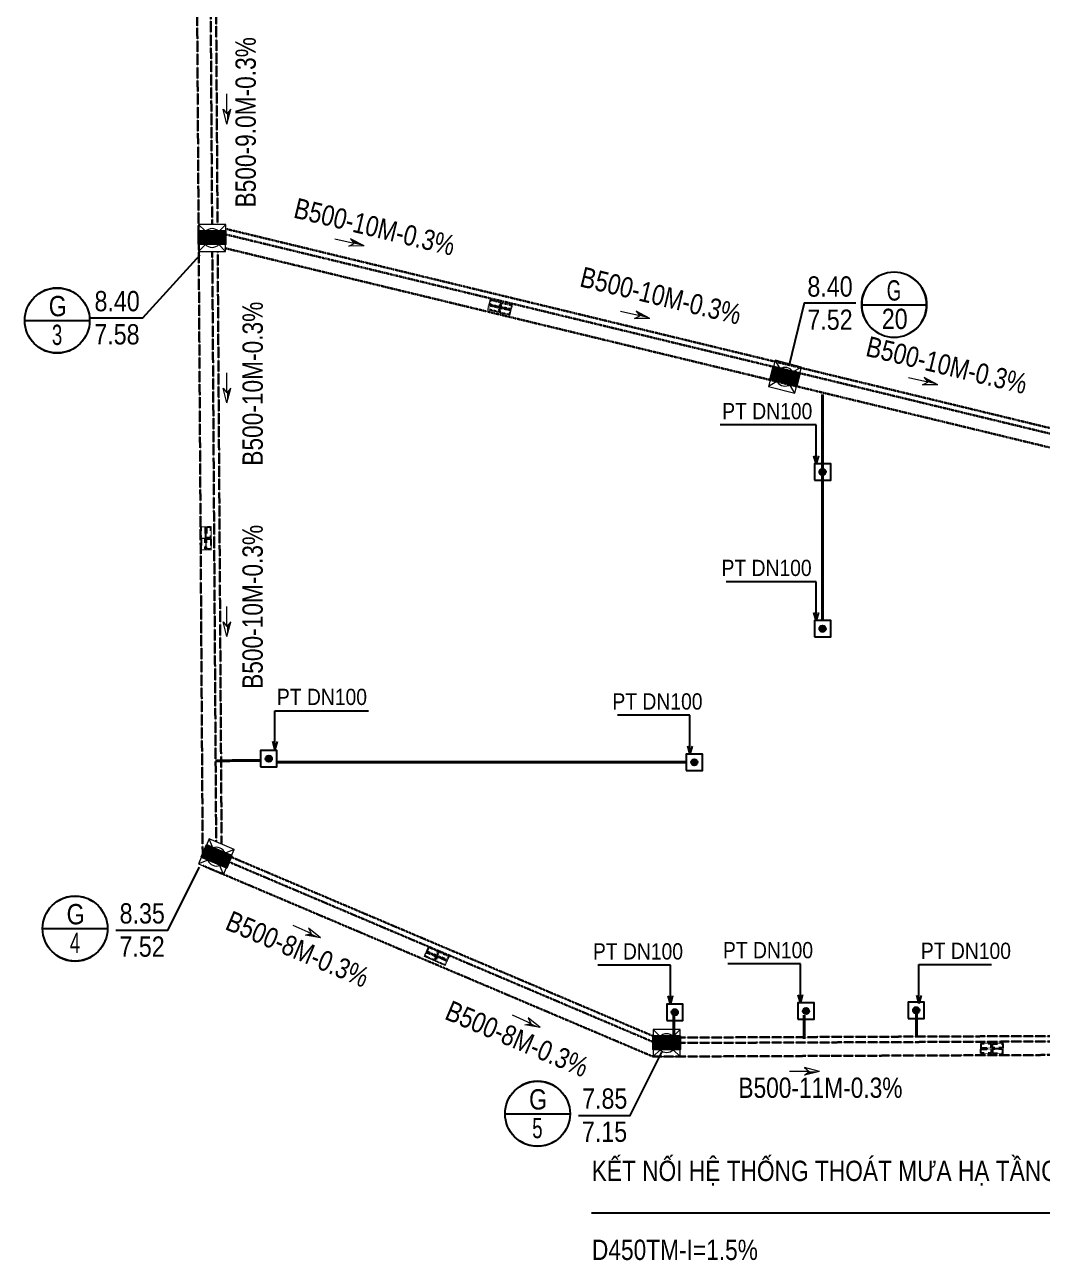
# Model space of a CAD drawing. Header units: millimetres. Extents: x -294625 to 2136527, y -251383 to 128331.
# Drawn here: x 1297808 to 1335371, y -93173 to -47556 of the extents above; entities that cross this region are included whole.
import ezdxf
from ezdxf.enums import TextEntityAlignment as Align
from ezdxf.lldxf.tags import DXFTag

# ---------------------------------------------------------------- set-up
doc = ezdxf.new("R2010")
doc.units = ezdxf.units.MM
doc.set_wipeout_variables(frame=1)
for name, pattern in [('CONTINOUS', [0]), ('DIVIDEX2', [2.5, 1, -0.5, 0, -0.5, 0, -0.5]), ('DIVIDEX22', [1.25, 0.625, -0.25, 0, -0.125, 0, -0.25]), ('XREF MB TANG 1$0$HIDDEN', [9.525, 6.35, -3.175])]:
    doc.linetypes.add(name, pattern=pattern)
for name, color, linetype, lineweight in [('00-N-7-THIET BI', 7, 'CONTINOUS', 20), ('00-N-GHI CHU', 7, 'Continuous', 9), ('00-N-TEXT', 7, 'CONTINOUS', 9), ('1.Tuong', 251, 'Continuous', 35), ('N1.6-NM', 3, 'DIVIDEX22', 30), ('N3-NOTE', 11, 'Continuous', 13)]:
    doc.layers.add(name, color=color, linetype=linetype, lineweight=lineweight)
for name, color, linetype in [('1TM', 5, 'DIVIDEX2'), ('C ỐNG THU NƯỚC D45', 4, 'Continuous'), ('N-4CAP LANH', 4, 'Continuous'), ('sl.tennut', 3, 'Continuous'), ('sl.textcaodonut', 6, 'Continuous'), ('TEN NUT', 111, 'Continuous'), ('ống thoát mưa', 5, 'TM')]:
    doc.layers.add(name, color=color, linetype=linetype)
doc.styles.add('arial narrow', font='ARIALN.TTF', dxfattribs={"height": 8})
doc.styles.add('NU-ARIAL', font='arial.ttf')
doc.styles.add('P-ARIAL', font='arial.ttf', dxfattribs={"height": 3})
doc.styles.add('P-VNTIMEH', font='vntimeh.shx', dxfattribs={"width": 0.75, "height": 300})
doc.styles.get("Standard").update_dxf_attribs({"font": 'arialbd.ttf'})
tags = doc.linetypes.add('TM', pattern='A,795.088449,-59.671033,["TM",Standard,S=298.800421,R=0,X=0,Y=-149.400211],-682.892341,795.088449', length=2332.740272).pattern_tags.tags
tags[6] = DXFTag(74, 10)
doc.dimstyles.new('N-NOTE', dxfattribs={"dimtxt": 200, "dimasz": 30, "dimexe": 50, "dimexo": 50, "dimgap": 100, "dimtad": 1, "dimdec": 0, "dimdsep": 46, "dimtxsty": 'P-VNTIMEH', "dimblk": 'OPEN30', "dimcen": 0, "dimse1": 1, "dimse2": 1, "dimclrd": 256, "dimclre": 7, "dimclrt": 256, "dimadec": 0, "dimazin": 0, "dimtfac": 1, "dimtdec": 0, "dimtix": 1, "dimtmove": 2, "dimatfit": 3, "dimldrblk": 'OPEN30', "dimfxl": 1, "dimtolj": 1, "dimtzin": 0, "dimarcsym": 0})

# ---------------------------------------------------------------- blocks, each defined once
blk = doc.blocks.new('A$C2639329B')
at = {"layer": '00-N-GHI CHU', "color": 232}
for p, q in [((504, 0), (-1020, 0)), ((1288, 0), (146, 294)), ((146, 294), (504, 0)), ((1288, 0), (146, -294)), ((146, -294), (504, 0))]:
    blk.add_line(p, q, dxfattribs=at)
blk.add_solid([(504, 0), (1288, 0), (146, 294)], dxfattribs=at)
blk = doc.blocks.new('XREF MB TANG 1$0$A$C3E3424CB')
at = {"color": 4, "linetype": 'Continuous'}
for p, q in [((-1855, -141), (-55, -141)), ((-1855, -461), (-1855, -141)), ((-1855, -621), (-1855, -941)), ((-55, -461), (-55, -141)), ((-55, -621), (-55, -941)), ((-1855, -941), (-55, -941))]:
    blk.add_line(p, q, dxfattribs=at)
at = {"color": 144, "linetype": 'Continuous'}
for p, q in [((-1840, -201), (-1840, -456)), ((-1840, -881), (-1840, -626)), ((-1820, -181), (-1780, -181)), ((-1820, -901), (-1780, -901)), ((-1800, -496), (-1780, -496)), ((-1800, -586), (-1780, -586)), ((-1760, -201), (-1760, -476)), ((-1760, -881), (-1760, -606)), ((-1720, -201), (-1720, -481)), ((-1720, -881), (-1720, -601)), ((-1700, -181), (-1660, -181)), ((-1700, -501), (-1660, -501)), ((-1700, -581), (-1660, -581)), ((-1700, -901), (-1660, -901)), ((-1640, -201), (-1640, -481)), ((-1640, -881), (-1640, -601)), ((-1600, -201), (-1600, -481)), ((-1600, -881), (-1600, -601)), ((-1580, -181), (-1540, -181)), ((-1580, -501), (-1540, -501)), ((-1580, -581), (-1540, -581)), ((-1580, -901), (-1540, -901)), ((-1520, -201), (-1520, -481)), ((-1520, -881), (-1520, -601)), ((-1480, -201), (-1480, -481)), ((-1480, -881), (-1480, -601)), ((-1460, -181), (-1420, -181)), ((-1460, -501), (-1420, -501)), ((-1460, -581), (-1420, -581)), ((-1460, -901), (-1420, -901)), ((-1400, -201), (-1400, -481)), ((-1400, -881), (-1400, -601)), ((-1360, -201), (-1360, -481)), ((-1360, -881), (-1360, -601)), ((-1340, -181), (-1300, -181)), ((-1340, -501), (-1300, -501)), ((-1340, -581), (-1300, -581)), ((-1340, -901), (-1300, -901)), ((-1280, -201), (-1280, -481)), ((-1280, -881), (-1280, -601)), ((-1240, -201), (-1240, -481)), ((-1240, -881), (-1240, -601)), ((-1220, -181), (-1180, -181)), ((-1220, -501), (-1180, -501)), ((-1220, -581), (-1180, -581)), ((-1220, -901), (-1180, -901)), ((-1160, -201), (-1160, -481)), ((-1160, -881), (-1160, -601)), ((-1120, -201), (-1120, -481)), ((-1120, -881), (-1120, -601)), ((-1100, -181), (-1060, -181)), ((-1100, -501), (-1060, -501)), ((-1100, -581), (-1060, -581)), ((-1100, -901), (-1060, -901)), ((-1040, -201), (-1040, -481)), ((-1040, -881), (-1040, -601)), ((-1000, -201), (-1000, -481)), ((-1000, -881), (-1000, -601)), ((-980, -181), (-940, -181)), ((-980, -501), (-940, -501)), ((-980, -581), (-940, -581)), ((-980, -901), (-940, -901)), ((-920, -201), (-920, -481)), ((-920, -881), (-920, -601)), ((-880, -201), (-880, -481)), ((-880, -881), (-880, -601)), ((-860, -181), (-820, -181)), ((-860, -501), (-820, -501)), ((-860, -581), (-820, -581)), ((-860, -901), (-820, -901)), ((-800, -201), (-800, -481)), ((-800, -881), (-800, -601)), ((-760, -201), (-760, -481)), ((-760, -881), (-760, -601)), ((-740, -181), (-700, -181)), ((-740, -501), (-700, -501)), ((-740, -581), (-700, -581)), ((-740, -901), (-700, -901)), ((-680, -201), (-680, -481)), ((-680, -881), (-680, -601)), ((-640, -201), (-640, -481)), ((-640, -881), (-640, -601)), ((-620, -181), (-580, -181)), ((-620, -501), (-580, -501)), ((-620, -581), (-580, -581)), ((-620, -901), (-580, -901)), ((-560, -201), (-560, -481)), ((-560, -881), (-560, -601)), ((-520, -201), (-520, -481)), ((-520, -881), (-520, -601)), ((-500, -181), (-460, -181)), ((-500, -501), (-460, -501)), ((-500, -581), (-460, -581)), ((-500, -901), (-460, -901)), ((-440, -201), (-440, -481)), ((-440, -881), (-440, -601)), ((-400, -201), (-400, -481)), ((-400, -881), (-400, -601)), ((-380, -181), (-340, -181)), ((-380, -501), (-340, -501)), ((-380, -581), (-340, -581)), ((-380, -901), (-340, -901)), ((-320, -201), (-320, -481)), ((-320, -881), (-320, -601)), ((-280, -201), (-280, -481)), ((-280, -881), (-280, -601)), ((-260, -181), (-220, -181)), ((-260, -501), (-220, -501)), ((-260, -581), (-220, -581)), ((-260, -901), (-220, -901)), ((-200, -201), (-200, -481)), ((-200, -881), (-200, -601)), ((-160, -201), (-160, -476)), ((-160, -881), (-160, -606)), ((-100, -181), (-140, -181)), ((-120, -496), (-140, -496)), ((-120, -586), (-140, -586)), ((-100, -901), (-140, -901)), ((-80, -201), (-80, -456)), ((-80, -881), (-80, -626))]:
    blk.add_line(p, q, dxfattribs=at)
for points in [[(40, -1030), (40, -30), (-1960, -30), (-1960, -1030)], [(-40, -950), (-40, -110), (-1880, -110), (-1880, -950)]]:
    blk.add_lwpolyline(points, close=True)
at = {"color": 4, "ltscale": 0.4}
for centre in [(-1917, -120), (-1869, -71), (-40, -71), (9, -120), (-1917, -952), (-1869, -1001), (-40, -1001), (9, -952)]:
    blk.add_circle(centre, 15, dxfattribs=at)
at = {"color": 4, "linetype": 'Continuous'}
for centre, radius, start, end in [((-1775, -461), 80, 180, 237.3631), ((-1775, -621), 80, 122.6369, 180), ((-1826, -541), 15, 302.6369, 57.3631), ((-84, -541), 15, 122.6369, 237.3631), ((-135, -461), 80, 302.6369, 0), ((-135, -621), 80, 0, 57.3631)]:
    blk.add_arc(centre, radius, start, end, dxfattribs=at)
at = {"color": 144, "linetype": 'Continuous'}
for centre, radius, start, end in [((-1820, -201), 20, 90, 180), ((-1800, -456), 40, 180, 270), ((-1800, -626), 40, 90, 180), ((-1820, -881), 20, 180, 270), ((-1780, -201), 20, 0, 90), ((-1780, -476), 20, 270, 0), ((-1780, -606), 20, 0, 90), ((-1780, -881), 20, 270, 0), ((-1700, -201), 20, 90, 180), ((-1700, -481), 20, 180, 270), ((-1700, -601), 20, 90, 180), ((-1700, -881), 20, 180, 270), ((-1660, -201), 20, 0, 90), ((-1660, -481), 20, 270, 0), ((-1660, -601), 20, 0, 90), ((-1660, -881), 20, 270, 0), ((-1580, -201), 20, 90, 180), ((-1580, -481), 20, 180, 270), ((-1580, -601), 20, 90, 180), ((-1580, -881), 20, 180, 270), ((-1540, -201), 20, 0, 90), ((-1540, -481), 20, 270, 0), ((-1540, -601), 20, 0, 90), ((-1540, -881), 20, 270, 0), ((-1460, -201), 20, 90, 180), ((-1460, -481), 20, 180, 270), ((-1460, -601), 20, 90, 180), ((-1460, -881), 20, 180, 270), ((-1420, -201), 20, 0, 90), ((-1420, -481), 20, 270, 0), ((-1420, -601), 20, 0, 90), ((-1420, -881), 20, 270, 0), ((-1340, -201), 20, 90, 180), ((-1340, -481), 20, 180, 270), ((-1340, -601), 20, 90, 180), ((-1340, -881), 20, 180, 270), ((-1300, -201), 20, 0, 90), ((-1300, -481), 20, 270, 0), ((-1300, -601), 20, 0, 90), ((-1300, -881), 20, 270, 0), ((-1220, -201), 20, 90, 180), ((-1220, -481), 20, 180, 270), ((-1220, -601), 20, 90, 180), ((-1220, -881), 20, 180, 270), ((-1180, -201), 20, 0, 90), ((-1180, -481), 20, 270, 0), ((-1180, -601), 20, 0, 90), ((-1180, -881), 20, 270, 0), ((-1100, -201), 20, 90, 180), ((-1100, -481), 20, 180, 270), ((-1100, -601), 20, 90, 180), ((-1100, -881), 20, 180, 270), ((-1060, -201), 20, 0, 90), ((-1060, -481), 20, 270, 0), ((-1060, -601), 20, 0, 90), ((-1060, -881), 20, 270, 0), ((-980, -201), 20, 90, 180), ((-980, -481), 20, 180, 270), ((-980, -601), 20, 90, 180), ((-980, -881), 20, 180, 270), ((-940, -201), 20, 0, 90), ((-940, -481), 20, 270, 0), ((-940, -601), 20, 0, 90), ((-940, -881), 20, 270, 0), ((-860, -201), 20, 90, 180), ((-860, -481), 20, 180, 270), ((-860, -601), 20, 90, 180), ((-860, -881), 20, 180, 270), ((-820, -201), 20, 0, 90), ((-820, -481), 20, 270, 0), ((-820, -601), 20, 0, 90), ((-820, -881), 20, 270, 0), ((-740, -201), 20, 90, 180), ((-740, -481), 20, 180, 270), ((-740, -601), 20, 90, 180), ((-740, -881), 20, 180, 270), ((-700, -201), 20, 0, 90), ((-700, -481), 20, 270, 0), ((-700, -601), 20, 0, 90), ((-700, -881), 20, 270, 0), ((-620, -201), 20, 90, 180), ((-620, -481), 20, 180, 270), ((-620, -601), 20, 90, 180), ((-620, -881), 20, 180, 270), ((-580, -201), 20, 0, 90), ((-580, -481), 20, 270, 0), ((-580, -601), 20, 0, 90), ((-580, -881), 20, 270, 0), ((-500, -201), 20, 90, 180), ((-500, -481), 20, 180, 270), ((-500, -601), 20, 90, 180), ((-500, -881), 20, 180, 270), ((-460, -201), 20, 0, 90), ((-460, -481), 20, 270, 0), ((-460, -601), 20, 0, 90), ((-460, -881), 20, 270, 0), ((-380, -201), 20, 90, 180), ((-380, -481), 20, 180, 270), ((-380, -601), 20, 90, 180), ((-380, -881), 20, 180, 270), ((-340, -201), 20, 0, 90), ((-340, -481), 20, 270, 0), ((-340, -601), 20, 0, 90), ((-340, -881), 20, 270, 0), ((-260, -201), 20, 90, 180), ((-260, -481), 20, 180, 270), ((-260, -601), 20, 90, 180), ((-260, -881), 20, 180, 270), ((-220, -201), 20, 0, 90), ((-220, -481), 20, 270, 0), ((-220, -601), 20, 0, 90), ((-220, -881), 20, 270, 0), ((-140, -201), 20, 90, 180), ((-140, -476), 20, 180, 270), ((-140, -606), 20, 90, 180), ((-140, -881), 20, 180, 270), ((-120, -456), 40, 270, 0), ((-120, -626), 40, 0, 90), ((-100, -201), 20, 0, 90), ((-100, -881), 20, 270, 0)]:
    blk.add_arc(centre, radius, start, end, dxfattribs=at)
blk = doc.blocks.new('ga3')
for p, q in [((-500, 500), (-245, 245)), ((-500, -500), (-500, 500)), ((-500, 500), (500, 500)), ((245, 245), (500, 500)), ((500, 500), (500, -500)), ((-500, -500), (-245, -245)), ((245, -245), (500, -500)), ((500, -500), (-500, -500))]:
    blk.add_line(p, q)
blk.add_circle((0, 0), 346)
at = {"layer": 'N-4CAP LANH', "linetype": 'XREF MB TANG 1$0$HIDDEN', "ltscale": 30, "xscale": 0.5, "yscale": 0.5, "zscale": 0.5, "rotation": 180}
blk.add_blockref('XREF MB TANG 1$0$A$C3E3424CB', (-480, -251), dxfattribs=at)
blk = doc.blocks.new('A$C33295B18')
blk.add_line((1720, 407), (0, 407))
for points in [[(48, 759), (48, 455), (812, 455), (812, 759)], [(48, 55), (48, 359), (812, 359), (812, 55)], [(1672, 759), (1672, 455), (908, 455), (908, 759)], [(1672, 55), (1672, 359), (908, 359), (908, 55)]]:
    blk.add_lwpolyline(points, close=True)
at = {"layer": '1.Tuong', "color": 2, "const_width": 40}
for points in [[(1720, 807), (0, 807), (0, 7), (1720, 7), (1720, 807)], [(1720, 407), (0, 407)], [(860, 7), (860, 807)]]:
    blk.add_lwpolyline(points, dxfattribs=at)
blk = doc.blocks.new('THOAT NUOC MAT')
at = {"layer": 'N1.6-NM'}
for p, q in [((1303960, -14470), (1304378, -78183)), ((1304460, -14466), (1304726, -54931)), ((1304660, -14465), (1304926, -54931)), ((1344461, -64576), (1305226, -55092)), ((1343896, -64645), (1305225, -55298)), ((1304732, -55930), (1304875, -77724)), ((1304932, -55931), (1305076, -77809)), ((1343895, -65159), (1305224, -55812)), ((1305422, -78282), (1321004, -84894)), ((1321004, -85654), (1304381, -78600)), ((1305344, -78466), (1321004, -85111)), ((1343537, -84862), (1322003, -84950)), ((1343537, -85062), (1322004, -85150)), ((1345994, -85549), (1321004, -85654))]:
    blk.add_line(p, q, dxfattribs=at)
at = {"layer": '00-N-7-THIET BI', "zscale": 0.9995002498750627}
for p, xscale, yscale, rotation in [((1304725, -55430), -0.9995002498180839, 0.9995002498768222, 359.8461225022181), ((1325873, -60553), -0.999500249818084, 0.9995002498768223, 345.5790631980316), ((1304884, -78271), -0.999500249818084, 0.9995002498768222, 337.0056145071029)]:
    blk.add_blockref('ga3', p, dxfattribs=dict(at, xscale=xscale, yscale=yscale, rotation=rotation))
at = {"layer": '00-N-7-THIET BI', "xscale": -0.999500249818084, "yscale": 0.9995002498768222, "zscale": 0.9995002498750627}
blk.add_blockref('ga3', (1321504, -85155), dxfattribs=at)
at = {"layer": '1TM'}
for p, xscale, yscale, zscale, rotation in [((1315818, -57893), 0.4999999999999961, 0.4999999999999961, 0.4999999999999961, 166.411186779862), ((1304295, -66087), 0.5, 0.5, 0.5, 270), ((1313494, -81925), 0.5, 0.5, 0.5, 156.7389302792212), ((1333936, -85149), 0.5, 0.5, 0.5, 180)]:
    blk.add_blockref('A$C33295B18', p, dxfattribs=dict(at, xscale=xscale, yscale=yscale, zscale=zscale, rotation=rotation))
blk = doc.blocks.new('_Open30')
at = {"color": 0, "linetype": 'ByBlock', "lineweight": -2}
for p, q in [((-1, 0.27), (0, 0)), ((0, 0), (-1, -0.27)), ((0, 0), (-1, 0))]:
    blk.add_line(p, q, dxfattribs=at)
blk = doc.blocks.new('*U102')
at = {"layer": 'sl.tennut', "color": 1, "linetype": 'Continuous', "ltscale": 2}
blk.add_lwpolyline([(7.657, 5.794), (7.406, 5.778), (7.16, 5.731), (6.921, 5.653), (6.694, 5.546), (6.481, 5.412), (6.288, 5.252), (6.116, 5.068), (5.968, 4.865), (5.847, 4.645), (5.755, 4.412), (5.692, 4.168), (5.661, 3.919), (5.661, 3.668), (5.692, 3.419), (5.755, 3.175), (5.847, 2.942), (5.968, 2.722), (6.116, 2.518), (6.288, 2.335), (6.481, 2.175), (6.694, 2.041), (6.921, 1.934), (7.16, 1.856), (7.406, 1.809), (7.657, 1.793), (7.908, 1.809), (8.155, 1.856), (8.394, 1.934), (8.621, 2.041), (8.833, 2.175), (9.026, 2.335), (9.198, 2.518), (9.346, 2.722), (9.467, 2.942), (9.559, 3.175), (9.622, 3.419), (9.653, 3.668), (9.653, 3.919), (9.622, 4.168), (9.559, 4.412), (9.467, 4.645), (9.346, 4.865), (9.198, 5.068), (9.026, 5.252), (8.833, 5.412), (8.621, 5.546), (8.394, 5.653), (8.155, 5.731), (7.908, 5.778)], close=True, dxfattribs=at)
at = {"layer": 'sl.textcaodonut', "color": 7, "linetype": 'Continuous', "ltscale": 2}
blk.add_lwpolyline([(5.144, 3.895), (1.944, 3.895), (0, 0)], dxfattribs=at)
at = {"color": 1, "linetype": 'Continuous', "ltscale": 2}
blk.add_wipeout([(7.657, 5.794), (7.406, 5.778), (7.16, 5.731), (6.921, 5.653), (6.694, 5.546), (6.481, 5.412), (6.288, 5.252), (6.116, 5.068), (5.968, 4.865), (5.847, 4.645), (5.755, 4.412), (5.692, 4.168), (5.661, 3.919), (5.661, 3.668), (5.692, 3.419), (5.755, 3.175), (5.847, 2.942), (5.968, 2.722), (6.116, 2.518), (6.288, 2.335), (6.481, 2.175), (6.694, 2.041), (6.921, 1.934), (7.16, 1.856), (7.406, 1.809), (7.657, 1.793), (7.908, 1.809), (8.155, 1.856), (8.394, 1.934), (8.621, 2.041), (8.833, 2.175), (9.026, 2.335), (9.198, 2.518), (9.346, 2.722), (9.467, 2.942), (9.559, 3.175), (9.622, 3.419), (9.653, 3.668), (9.653, 3.919), (9.622, 4.168), (9.559, 4.412), (9.467, 4.645), (9.346, 4.865), (9.198, 5.068), (9.026, 5.252), (8.833, 5.412), (8.621, 5.546), (8.394, 5.653), (8.155, 5.731), (7.908, 5.778)], dxfattribs=at)
at = {"layer": 'sl.tennut', "color": 1, "linetype": 'Continuous', "ltscale": 2}
blk.add_lwpolyline([(9.653, 3.793), (5.661, 3.793)], dxfattribs=at)
blk.add_circle((7.657, 3.793), 2, dxfattribs=at)
at = {"layer": 'sl.tennut', "linetype": 'Continuous', "ltscale": 2, "style": 'arial narrow', "width": 0.8}
blk.add_attdef('A10', text='', height=1.25, dxfattribs=at).set_placement((7.641, 4.049), align=Align.CENTER)
at = {"layer": 'sl.tennut', "linetype": 'Continuous', "ltscale": 2, "style": 'arial narrow'}
blk.add_attdef('6.1', text='', height=1.25, dxfattribs=at).set_placement((7.657, 2.297), align=Align.CENTER)
at = {"layer": 'sl.textcaodonut', "color": 6, "linetype": 'Continuous', "ltscale": 2, "style": 'arial narrow'}
for tag, p in [('SL.CDDINH', (3.544, 4.292)), ('SL.CDDAY', (3.544, 2.248))]:
    blk.add_attdef(tag, text='', height=1.25, dxfattribs=at).set_placement(p, align=Align.CENTER)
blk = doc.blocks.new('*U189')
at = {"layer": 'sl.tennut', "color": 1, "linetype": 'Continuous', "ltscale": 2}
blk.add_lwpolyline([(8.81, 6.051), (8.559, 6.035), (8.313, 5.988), (8.074, 5.91), (7.846, 5.804), (7.634, 5.669), (7.441, 5.509), (7.269, 5.326), (7.121, 5.122), (7, 4.902), (6.908, 4.669), (6.845, 4.426), (6.814, 4.176), (6.814, 3.925), (6.845, 3.676), (6.908, 3.433), (7, 3.199), (7.121, 2.979), (7.269, 2.776), (7.441, 2.593), (7.634, 2.432), (7.846, 2.298), (8.074, 2.191), (8.313, 2.113), (8.559, 2.066), (8.81, 2.05), (9.061, 2.066), (9.308, 2.113), (9.546, 2.191), (9.774, 2.298), (9.986, 2.432), (10.179, 2.593), (10.351, 2.776), (10.499, 2.979), (10.62, 3.199), (10.712, 3.433), (10.775, 3.676), (10.806, 3.925), (10.806, 4.176), (10.775, 4.426), (10.712, 4.669), (10.62, 4.902), (10.499, 5.122), (10.351, 5.326), (10.179, 5.509), (9.986, 5.669), (9.774, 5.804), (9.546, 5.91), (9.308, 5.988), (9.061, 6.035)], close=True, dxfattribs=at)
at = {"color": 1, "linetype": 'Continuous', "ltscale": 2}
blk.add_wipeout([(8.81, 6.051), (8.559, 6.035), (8.313, 5.988), (8.074, 5.91), (7.846, 5.804), (7.634, 5.669), (7.441, 5.509), (7.269, 5.326), (7.121, 5.122), (7, 4.902), (6.908, 4.669), (6.845, 4.426), (6.814, 4.176), (6.814, 3.925), (6.845, 3.676), (6.908, 3.433), (7, 3.199), (7.121, 2.979), (7.269, 2.776), (7.441, 2.593), (7.634, 2.432), (7.846, 2.298), (8.074, 2.191), (8.313, 2.113), (8.559, 2.066), (8.81, 2.05), (9.061, 2.066), (9.308, 2.113), (9.546, 2.191), (9.774, 2.298), (9.986, 2.432), (10.179, 2.593), (10.351, 2.776), (10.499, 2.979), (10.62, 3.199), (10.712, 3.433), (10.775, 3.676), (10.806, 3.925), (10.806, 4.176), (10.775, 4.426), (10.712, 4.669), (10.62, 4.902), (10.499, 5.122), (10.351, 5.326), (10.179, 5.509), (9.986, 5.669), (9.774, 5.804), (9.546, 5.91), (9.308, 5.988), (9.061, 6.035)], dxfattribs=at)
at = {"layer": 'sl.tennut', "color": 1, "linetype": 'Continuous', "ltscale": 2}
blk.add_lwpolyline([(10.806, 4.051), (6.814, 4.051)], dxfattribs=at)
blk.add_circle((8.81, 4.051), 2, dxfattribs=at)
at = {"layer": 'sl.textcaodonut', "color": 7, "linetype": 'Continuous', "ltscale": 2}
blk.add_lwpolyline([(6.743, 3.895), (3.544, 3.895), (0, 0)], dxfattribs=at)
at = {"layer": 'sl.tennut', "linetype": 'Continuous', "ltscale": 2, "style": 'arial narrow', "width": 0.8}
blk.add_attdef('A10', text='', height=1.25, dxfattribs=at).set_placement((8.794, 4.307), align=Align.CENTER)
at = {"layer": 'sl.tennut', "linetype": 'Continuous', "ltscale": 2, "style": 'arial narrow'}
blk.add_attdef('6.1', text='', height=1.25, dxfattribs=at).set_placement((8.81, 2.554), align=Align.CENTER)
at = {"layer": 'sl.textcaodonut', "color": 6, "linetype": 'Continuous', "ltscale": 2, "style": 'arial narrow'}
for tag, p in [('SL.CDDINH', (5.144, 4.292)), ('SL.CDDAY', (5.144, 2.248))]:
    blk.add_attdef(tag, text='', height=1.25, dxfattribs=at).set_placement(p, align=Align.CENTER)
blk = doc.blocks.new('pt')
at = {"layer": 'C ỐNG THU NƯỚC D45', "color": 7}
for points in [[(-0.2, 0.2), (-0.2, -0.2), (0.2, -0.2), (0.2, 0.2), (-0.2, 0.2)], [(-0.073, 0.027), (-0.018, 0.006)], [(-0.045, 0.064), (-0.011, 0.015)], [(0, 0.078), (0, 0.019)], [(0.012, 0.014), (0.05, 0.06)], [(0.018, 0.005), (0.075, 0.02)], [(-0.075, -0.02), (-0.018, -0.005)], [(-0.05, -0.06), (-0.012, -0.014)], [(0, -0.019), (0, -0.078)], [(0.011, -0.015), (0.045, -0.064)], [(0.018, -0.006), (0.073, -0.027)]]:
    blk.add_lwpolyline(points, dxfattribs=at)
for radius in [0.078, 0.0187]:
    blk.add_circle((0, 0), radius, dxfattribs=at)
blk = doc.blocks.new('*U180')
at = {"layer": 'sl.tennut', "color": 1, "linetype": 'Continuous', "ltscale": 2}
blk.add_lwpolyline([(-6.478, 5.794), (-6.729, 5.778), (-6.976, 5.731), (-7.215, 5.653), (-7.442, 5.546), (-7.654, 5.412), (-7.847, 5.252), (-8.019, 5.068), (-8.167, 4.865), (-8.288, 4.645), (-8.381, 4.412), (-8.443, 4.168), (-8.474, 3.919), (-8.474, 3.668), (-8.443, 3.419), (-8.381, 3.175), (-8.288, 2.942), (-8.167, 2.722), (-8.019, 2.518), (-7.847, 2.335), (-7.654, 2.175), (-7.442, 2.041), (-7.215, 1.934), (-6.976, 1.856), (-6.729, 1.809), (-6.478, 1.793), (-6.227, 1.809), (-5.981, 1.856), (-5.742, 1.934), (-5.515, 2.041), (-5.302, 2.175), (-5.109, 2.335), (-4.937, 2.518), (-4.789, 2.722), (-4.668, 2.942), (-4.576, 3.175), (-4.513, 3.419), (-4.482, 3.668), (-4.482, 3.919), (-4.513, 4.168), (-4.576, 4.412), (-4.668, 4.645), (-4.789, 4.865), (-4.937, 5.068), (-5.109, 5.252), (-5.302, 5.412), (-5.515, 5.546), (-5.742, 5.653), (-5.981, 5.731), (-6.227, 5.778)], close=True, dxfattribs=at)
at = {"color": 1, "linetype": 'Continuous', "ltscale": 2}
blk.add_wipeout([(-6.478, 5.794), (-6.729, 5.778), (-6.976, 5.731), (-7.215, 5.653), (-7.442, 5.546), (-7.654, 5.412), (-7.847, 5.252), (-8.019, 5.068), (-8.167, 4.865), (-8.288, 4.645), (-8.381, 4.412), (-8.443, 4.168), (-8.474, 3.919), (-8.474, 3.668), (-8.443, 3.419), (-8.381, 3.175), (-8.288, 2.942), (-8.167, 2.722), (-8.019, 2.518), (-7.847, 2.335), (-7.654, 2.175), (-7.442, 2.041), (-7.215, 1.934), (-6.976, 1.856), (-6.729, 1.809), (-6.478, 1.793), (-6.227, 1.809), (-5.981, 1.856), (-5.742, 1.934), (-5.515, 2.041), (-5.302, 2.175), (-5.109, 2.335), (-4.937, 2.518), (-4.789, 2.722), (-4.668, 2.942), (-4.576, 3.175), (-4.513, 3.419), (-4.482, 3.668), (-4.482, 3.919), (-4.513, 4.168), (-4.576, 4.412), (-4.668, 4.645), (-4.789, 4.865), (-4.937, 5.068), (-5.109, 5.252), (-5.302, 5.412), (-5.515, 5.546), (-5.742, 5.653), (-5.981, 5.731), (-6.227, 5.778)], dxfattribs=at)
at = {"layer": 'sl.tennut', "color": 1, "linetype": 'Continuous', "ltscale": 2}
blk.add_lwpolyline([(-4.482, 3.793), (-8.474, 3.793)], dxfattribs=at)
blk.add_circle((-6.478, 3.793), 2, dxfattribs=at)
at = {"layer": 'sl.textcaodonut', "color": 7, "linetype": 'Continuous', "ltscale": 2}
blk.add_lwpolyline([(-4.13, 3.895), (-0.931, 3.895), (0, 0)], dxfattribs=at)
at = {"layer": 'sl.tennut', "linetype": 'Continuous', "ltscale": 2, "style": 'arial narrow', "width": 0.8}
blk.add_attdef('A10', text='', height=1.25, dxfattribs=at).set_placement((-6.494, 4.049), align=Align.CENTER)
at = {"layer": 'sl.tennut', "linetype": 'Continuous', "ltscale": 2, "style": 'arial narrow'}
blk.add_attdef('6.1', text='', height=1.25, dxfattribs=at).set_placement((-6.478, 2.297), align=Align.CENTER)
at = {"layer": 'sl.textcaodonut', "color": 6, "linetype": 'Continuous', "ltscale": 2, "style": 'arial narrow'}
for tag, p in [('SL.CDDINH', (-2.613, 4.292)), ('SL.CDDAY', (-2.613, 2.248))]:
    blk.add_attdef(tag, text='', height=1.25, dxfattribs=at).set_placement(p, align=Align.CENTER)

msp = doc.modelspace()

# ---------------------------------------------------------------- linework, layer by layer
at = {"layer": 'ống thoát mưa', "const_width": 110}
for points in [[(1327259.7, -69557.2), (1327259.7, -61202.6)], [(1306507.6, -74715.9), (1304857, -74733.3)], [(1322225.9, -74788.1), (1307117.2, -74788.1)], [(1321772.4, -84127.5), (1321772.4, -84890.5)], [(1326585.1, -84123), (1326585.1, -85002.5)], [(1330730.3, -84073.3), (1330730.3, -84952.9)]]:
    msp.add_lwpolyline(points, dxfattribs=at)

# ---------------------------------------------------------------- block references
at = {"layer": '00-N-GHI CHU'}
for p, xscale, yscale, zscale, rotation in [((1305269.4, -50604), 0.4810207792315849, 0.4810207792315849, 0.4810207792315849, 270), ((1309732.6, -55584.1), 0.4810207792315847, 0.4810207792315847, 0.4810207792315847, 346.7472583017667), ((1320279.1, -58254.8), 0.4810207792315847, 0.4810207792315847, 0.4810207792315847, 346.7472583017667), ((1305269.4, -60901.9), 0.4810207792315849, 0.4810207792315849, 0.4810207792315849, 270), ((1330913.4, -60703.9), 0.4810207792315847, 0.4810207792315847, 0.4810207792315847, 346.7472583017667), ((1305269.4, -69527.6), 0.4810207792315849, 0.4810207792315849, 0.4810207792315849, 270), ((1308161.8, -81015), -0.4810207792315848, 0.4810207792315848, 0.4810207792315849, 156.0380005667888), ((1316266.4, -84327.2), -0.4810207792315848, 0.4810207792315848, 0.4810207792315849, 156.0380005667888), ((1326528.8, -86200), -0.4810207792315849, 0.4810207792315849, 0.4810207792315849, 180)]:
    msp.add_blockref('A$C2639329B', p, dxfattribs=dict(at, xscale=xscale, yscale=yscale, zscale=zscale, rotation=rotation))
at = {"layer": 'C ỐNG THU NƯỚC D45', "linetype": 'Continuous', "xscale": 1500, "yscale": 1500, "zscale": 1500, "rotation": 90.00000000000058}
for p in [(1327259.7, -64069.7), (1327259.7, -69857.2), (1306817.2, -74655.3), (1322525.9, -74788.1), (1321806.3, -84015.5), (1326651.1, -83969.9), (1330715.8, -83941.8)]:
    msp.add_blockref('pt', p, dxfattribs=at)
at = {"layer": 'N3-NOTE'}
msp.add_blockref('THOAT NUOC MAT', (0, 0), dxfattribs=at)

# ---------------------------------------------------------------- texts
at = {"layer": '00-N-TEXT', "color": 7, "style": 'NU-ARIAL', "width": 0.85}
for p in [(1323555.8, -61822.4), (1323530.5, -67609.9), (1307117, -72372.3), (1319502.7, -72540.7), (1318783, -81768.2), (1323583.2, -81722.6), (1330888.7, -81747.2)]:
    msp.add_text('PT DN100', height=600, dxfattribs=at).set_placement(p, align=Align.MIDDLE_LEFT)
at = {"layer": '00-N-TEXT', "color": 2, "char_height": 750, "attachment_point": 3, "line_spacing_factor": 0.8, "style": 'P-ARIAL'}
for s, insert, rotation in [('{\\fArial|b0|i0|c0|p34;\\W0.8;B500-9.0M-0.3%}', (1305588.2, -48014.9), 90), ('{\\fArial|b0|i0|c0|p34;\\W0.8;B500-10M-0.3%}', (1313757.5, -55363.8), 346.41119), ('{\\fArial|b0|i0|c0|p34;\\W0.8;B500-10M-0.3%}', (1324322.3, -57904.4), 346.41119), ('{\\fArial|b0|i0|c0|p34;\\W0.8;B500-10M-0.3%}', (1305846.6, -57782.1), 90), ('{\\fArial|b0|i0|c0|p34;\\W0.8;B500-10M-0.3%}', (1334875.8, -60468.5), 346.41119), ('{\\fArial|b0|i0|c0|p34;\\W0.8;B500-10M-0.3%}', (1305844.4, -66021.2), 90), ('{\\fArial|b0|i0|c0|p34;\\W0.8;B500-8M-0.3%}', (1310602.1, -82430.4), 337.00561), ('{\\fArial|b0|i0|c0|p34;\\W0.8;B500-8M-0.3%}', (1318706.7, -85742.6), 337.00561)]:
    msp.add_mtext_dynamic_manual_height_columns(s, width=18303.5, gutter_width=5, heights=[0], dxfattribs=dict(at, insert=insert, rotation=rotation))
for s, width, insert in [('{\\fArial|b0|i0|c0|p34;\\W0.8;B500-11M-0.3%}', 18303.5, (1330209.5, -86427)), ('{\\fArial|b0|i0|c0|p34;\\W0.8;KẾT NỐI HỆ THỐNG THOÁT MƯA HẠ TẦNG HIỆN TRẠNG}', 23351.914, (1341384.8, -89497.2)), ('{\\fArial|b0|i0|c0|p34;\\W0.8;D450TM-I=1.5%}', 23351.914, (1324872.3, -92412.4))]:
    msp.add_mtext_dynamic_manual_height_columns(s, width=width, gutter_width=5, heights=[0], dxfattribs=dict(at, insert=insert))

# ---------------------------------------------------------------- leaders
at = {"layer": 'N3-NOTE'}
for points in [[(1327024.6, -63769.7), (1327024.6, -62332.4), (1323482.1, -62332.4)], [(1327024.6, -69557.2), (1327024.6, -68119.9), (1323697.5, -68119.9)], [(1307045.5, -74319.7), (1307045.5, -72882.3), (1310501.2, -72882.3)], [(1322363.3, -74488.1), (1322363.3, -73050.7), (1319688.5, -73050.7)], [(1321643.7, -83715.5), (1321643.7, -82278.2), (1318968.8, -82278.2)], [(1326443.9, -83669.9), (1326443.9, -82232.6), (1323769, -82232.6)], [(1330817.2, -83694.6), (1330817.2, -82257.2), (1333492.1, -82257.2)], [(1343535.9, -91434), (1318727, -91434)]]:
    msp.add_leader(points, dimstyle='N-NOTE', override={"dimasz": 300, "dimgap": 100, "dimtad": 0}, dxfattribs=at)

# ---------------------------------------------------------------- next in the draw order: block references
at = {"layer": 'TEN NUT'}
ref = msp.add_blockref('*U189', (1304286.6, -56049.2), dxfattribs=dict(at, xscale=599.3150684931506, yscale=599.3150684931506, zscale=599.3150684931506, rotation=180))
ref.add_attrib('A10', '3', dxfattribs={"layer": 'sl.tennut', "linetype": 'Continuous', "ltscale": 2, "height": 749.1, "style": 'arial narrow', "width": 0.8}).set_placement((1299001.8, -59379.8), align=Align.CENTER)
ref.add_attrib('6.1', 'G', dxfattribs={"layer": 'sl.tennut', "linetype": 'Continuous', "ltscale": 2, "height": 749.1, "style": 'arial narrow'}).set_placement((1299028.2, -58319.4), align=Align.CENTER)
ref.add_attrib('SL.CDDINH', '7.58', dxfattribs={"layer": 'sl.textcaodonut', "color": 6, "linetype": 'Continuous', "ltscale": 2, "height": 749.14, "style": 'arial narrow'}).set_placement((1301212.2, -59360.8), align=Align.CENTER)
ref.add_attrib('SL.CDDAY', '8.40', dxfattribs={"layer": 'sl.textcaodonut', "color": 6, "linetype": 'Continuous', "ltscale": 2, "height": 749.14, "style": 'arial narrow'}).set_placement((1301218.8, -58135.8), align=Align.CENTER)
ref = msp.add_blockref('*U180', (1326018.5, -60167.8), dxfattribs=dict(at, xscale=-599.3150684931506, yscale=599.3150684931506, zscale=599.3150684931506))
ref.add_attrib('A10', 'G', dxfattribs={"layer": 'sl.tennut', "linetype": 'Continuous', "ltscale": 2, "height": 749.1, "style": 'arial narrow', "width": 0.8}).set_placement((1329896.1, -57741), align=Align.CENTER)
ref.add_attrib('6.1', '20', dxfattribs={"layer": 'sl.tennut', "linetype": 'Continuous', "ltscale": 2, "height": 749.14, "style": 'arial narrow'}).set_placement((1329922.5, -58791.1), align=Align.CENTER)
ref.add_attrib('SL.CDDINH', '8.40', dxfattribs={"layer": 'sl.textcaodonut', "color": 6, "linetype": 'Continuous', "ltscale": 2, "height": 749.14, "style": 'arial narrow'}).set_placement((1327534.9, -57595.6), align=Align.CENTER)
ref.add_attrib('SL.CDDAY', '7.52', dxfattribs={"layer": 'sl.textcaodonut', "color": 6, "linetype": 'Continuous', "ltscale": 2, "height": 749.14, "style": 'arial narrow'}).set_placement((1327534.9, -58820.6), align=Align.CENTER)
ref = msp.add_blockref('*U102', (1304254.9, -78653.2), dxfattribs=dict(at, xscale=599.3150684931506, yscale=599.3150684931506, zscale=599.3150684931506, rotation=180))
ref.add_attrib('A10', '4', dxfattribs={"layer": 'sl.tennut', "linetype": 'Continuous', "ltscale": 2, "height": 749.1, "style": 'arial narrow', "width": 0.8}).set_placement((1299661.1, -81829.7), align=Align.CENTER)
ref.add_attrib('6.1', 'G', dxfattribs={"layer": 'sl.tennut', "linetype": 'Continuous', "ltscale": 2, "height": 749.1, "style": 'arial narrow'}).set_placement((1299687.4, -80769.3), align=Align.CENTER)
ref.add_attrib('SL.CDDINH', '7.52', dxfattribs={"layer": 'sl.textcaodonut', "color": 6, "linetype": 'Continuous', "ltscale": 2, "height": 749.14, "style": 'arial narrow'}).set_placement((1302139.2, -81964.9), align=Align.CENTER)
ref.add_attrib('SL.CDDAY', '8.35', dxfattribs={"layer": 'sl.textcaodonut', "color": 6, "linetype": 'Continuous', "ltscale": 2, "height": 749.14, "style": 'arial narrow'}).set_placement((1302145.8, -80739.8), align=Align.CENTER)
ref = msp.add_blockref('*U102', (1321327.1, -85490.1), dxfattribs=dict(at, xscale=599.3150684931506, yscale=599.3150684931506, zscale=599.3150684931506, rotation=180))
ref.add_attrib('A10', '5', dxfattribs={"layer": 'sl.tennut', "linetype": 'Continuous', "ltscale": 2, "height": 749.1, "style": 'arial narrow', "width": 0.8}).set_placement((1316733.2, -88666.5), align=Align.CENTER)
ref.add_attrib('6.1', 'G', dxfattribs={"layer": 'sl.tennut', "linetype": 'Continuous', "ltscale": 2, "height": 749.1, "style": 'arial narrow'}).set_placement((1316759.6, -87606.1), align=Align.CENTER)
ref.add_attrib('SL.CDDINH', '7.15', dxfattribs={"layer": 'sl.textcaodonut', "color": 6, "linetype": 'Continuous', "ltscale": 2, "height": 749.14, "style": 'arial narrow'}).set_placement((1319211.3, -88801.7), align=Align.CENTER)
ref.add_attrib('SL.CDDAY', '7.85', dxfattribs={"layer": 'sl.textcaodonut', "color": 6, "linetype": 'Continuous', "ltscale": 2, "height": 749.14, "style": 'arial narrow'}).set_placement((1319218, -87576.7), align=Align.CENTER)

doc.saveas('drawing.dxf')
